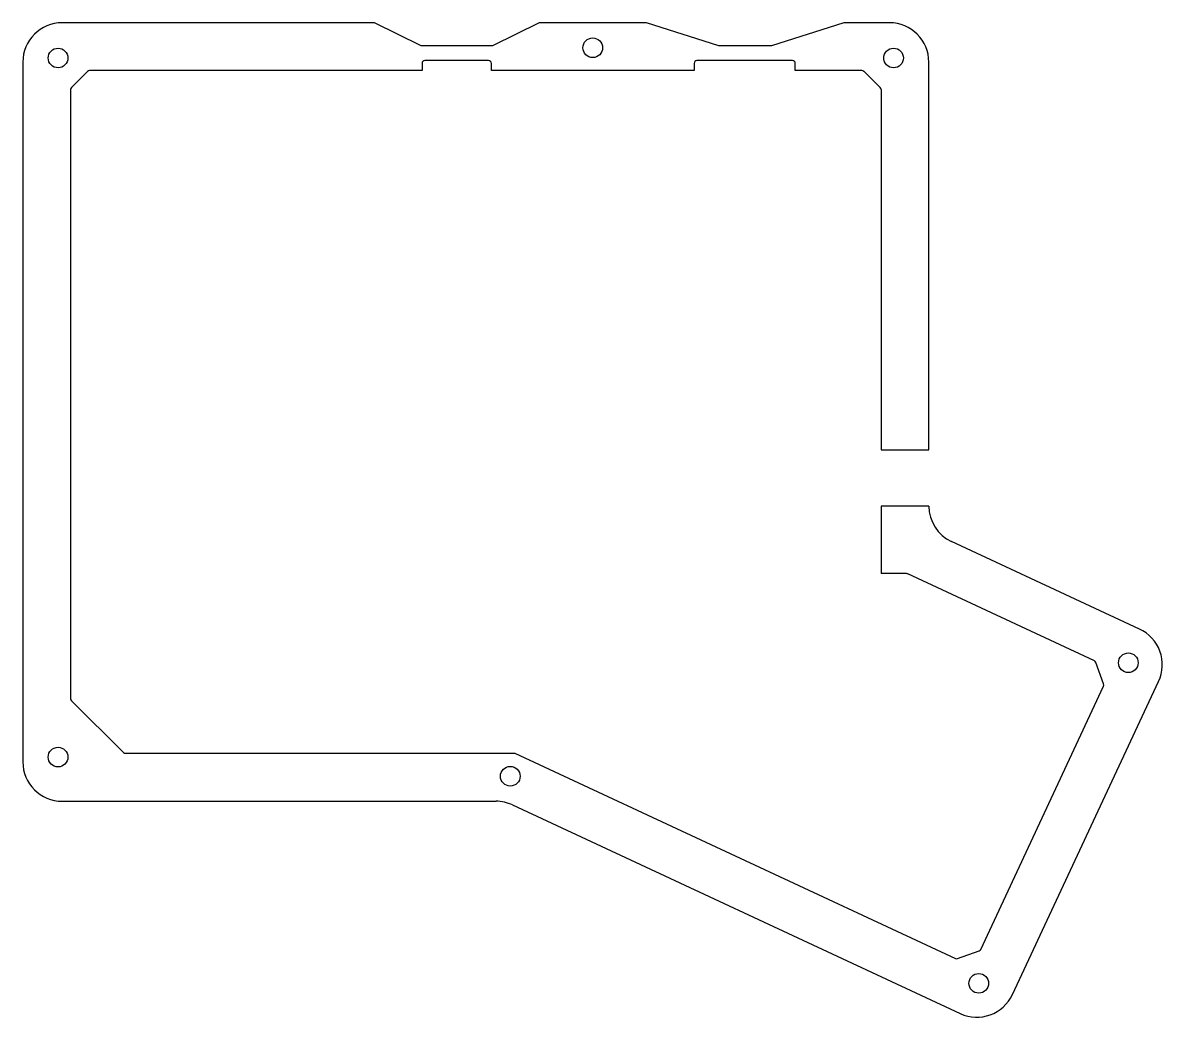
# Model space of a CAD drawing. Extents: x -270 to 328, y -806 to 376.
# Drawn here: x -86.8 to 115.8, y -783.5 to -606.7 of the extents above; entities that cross this region are included whole.
import ezdxf

# ---------------------------------------------------------------- set-up
doc = ezdxf.new("R2010")
doc.units = 0
doc.layers.get('0').update_dxf_attribs({"linetype": 'CONTINUOUS'})

msp = doc.modelspace()

# ---------------------------------------------------------------- linework, layer by layer
at = {"color": 7, "linetype": 'Continuous'}
for p, q in [((-24.32, -606.69), (-79.82, -606.69)), ((-24.32, -606.69), (-79.82, -606.69)), ((-16.01, -610.8), (-24.32, -606.69)), ((-16.01, -610.8), (-24.32, -606.69)), ((4.97, -606.69), (-3.31, -610.8)), ((4.97, -606.69), (-3.31, -610.8)), ((24.05, -606.69), (4.97, -606.69)), ((24.05, -606.69), (4.97, -606.69)), ((36.93, -610.8), (24.05, -606.69)), ((36.93, -610.8), (24.05, -606.69)), ((59.15, -606.69), (46.27, -610.8)), ((59.15, -606.69), (46.27, -610.8)), ((67.26, -606.69), (59.15, -606.69)), ((67.26, -606.69), (59.15, -606.69)), ((-3.31, -610.8), (-16.01, -610.8)), ((-3.31, -610.8), (-16.01, -610.8)), ((46.27, -610.8), (36.93, -610.8)), ((46.27, -610.8), (36.93, -610.8)), ((-86.82, -613.69), (-86.82, -738.12)), ((-86.82, -613.69), (-86.82, -738.12)), ((-4.02, -613.4), (-15.33, -613.4)), ((-4.02, -613.4), (-15.33, -613.4)), ((50.01, -613.4), (33.04, -613.4)), ((50.01, -613.4), (33.04, -613.4)), ((-75.31, -615.33), (-78.18, -618.22)), ((-75.31, -615.33), (-78.18, -618.22)), ((-15.83, -615.18), (-74.95, -615.18)), ((-15.83, -615.18), (-74.95, -615.18)), ((-15.83, -613.9), (-15.83, -615.18)), ((-15.83, -613.9), (-15.83, -615.18)), ((-3.52, -615.18), (-3.52, -613.9)), ((-3.52, -615.18), (-3.52, -613.9)), ((32.54, -615.18), (-3.52, -615.18)), ((32.54, -615.18), (-3.52, -615.18)), ((32.54, -613.9), (32.54, -615.18)), ((32.54, -613.9), (32.54, -615.18)), ((50.51, -615.18), (50.51, -613.9)), ((50.51, -615.18), (50.51, -613.9)), ((62.36, -615.18), (50.51, -615.18)), ((62.36, -615.18), (50.51, -615.18)), ((65.62, -618.21), (62.71, -615.32)), ((65.62, -618.21), (62.71, -615.32)), ((-78.32, -618.57), (-78.32, -726.88)), ((-78.32, -618.57), (-78.32, -726.88)), ((111.71, -714.5), (78.3, -698.92)), ((70.32, -704.64), (65.77, -704.64)), ((103.69, -720.14), (70.54, -704.69)), ((105.34, -724.26), (103.95, -720.43)), ((83.49, -771.46), (105.32, -724.64)), ((83.49, -771.46), (105.32, -724.64)), ((89.14, -779.48), (115.1, -723.8)), ((89.14, -779.48), (115.1, -723.8)), ((-78.17, -727.24), (-68.91, -736.43)), ((-78.17, -727.24), (-68.91, -736.43)), ((-68.55, -736.58), (0.67, -736.58)), ((-68.55, -736.58), (0.67, -736.58)), ((0.67, -736.58), (79, -773.1)), ((0.67, -736.58), (79, -773.1)), ((-79.82, -745.12), (-2.69, -745.12)), ((-79.82, -745.12), (-2.69, -745.12)), ((0.27, -745.77), (79.83, -782.87)), ((0.27, -745.77), (79.83, -782.87)), ((79.38, -773.11), (83.21, -771.72)), ((79.38, -773.11), (83.21, -771.72))]:
    msp.add_line(p, q, dxfattribs=at)
for p, q in [((74.26, -682.62), (74.26, -613.69)), ((65.77, -618.56), (65.77, -682.62)), ((65.77, -682.62), (74.26, -682.62)), ((65.77, -692.62), (65.77, -704.64)), ((74.26, -692.62), (65.77, -692.62))]:
    msp.add_line(p, q)
for centre in [(14.51, -611.13), (14.51, -611.13), (-80.56, -612.95), (-80.56, -612.95), (67.99, -612.95), (67.99, -612.95), (109.73, -720.49), (-80.56, -737.27), (-80.56, -737.27), (-0.15, -740.67), (-0.15, -740.67), (83.15, -777.5), (83.15, -777.5)]:
    msp.add_circle(centre, 1.75, dxfattribs=at)
for centre, radius, start, end in [((-79.82, -613.69), 7, 90, 179.9972), ((-79.82, -613.69), 7, 90, 179.9972), ((67.26, -613.69), 7, 0, 90), ((67.26, -613.69), 7, 0, 90), ((-15.33, -613.9), 0.5, 90, 180), ((-15.33, -613.9), 0.5, 90, 180), ((-4.02, -613.9), 0.5, 0, 90), ((-4.02, -613.9), 0.5, 0, 90), ((33.04, -613.9), 0.5, 90, 180), ((33.04, -613.9), 0.5, 90, 180), ((50.01, -613.9), 0.5, 0, 90), ((50.01, -613.9), 0.5, 0, 90), ((-74.95, -615.68), 0.5, 90, 135.2283), ((-74.95, -615.68), 0.5, 90, 135.2283), ((62.36, -615.68), 0.5, 45.2283, 90), ((62.36, -615.68), 0.5, 45.2283, 90), ((-77.82, -618.57), 0.5, 135.2283, 180), ((-77.82, -618.57), 0.5, 135.2283, 180), ((65.27, -618.56), 0.5, 0, 45.2283), ((65.27, -618.56), 0.5, 0, 45.2283), ((81.26, -692.58), 7, 180.3715, 245.0019), ((70.32, -705.14), 0.5, 65.004, 90), ((108.76, -720.84), 7, 335.0002, 65.0019), ((103.48, -720.6), 0.5, 19.9831, 65.004), ((104.87, -724.43), 0.5, 335.004, 19.9831), ((-77.82, -726.88), 0.5, 180, 225.2283), ((-77.82, -726.88), 0.5, 180, 225.2283), ((-68.55, -736.08), 0.5, 225.2283, 270), ((-68.55, -736.08), 0.5, 225.2283, 270), ((-79.82, -738.12), 7, 180, 270), ((-79.82, -738.12), 7, 180, 270), ((-2.69, -752.12), 7, 65.0046, 90), ((-2.69, -752.12), 7, 65.0046, 90), ((83.04, -771.25), 0.5, 289.9831, 335.004), ((83.04, -771.25), 0.5, 289.9831, 335.004), ((79.21, -772.64), 0.5, 245.004, 289.9831), ((79.21, -772.64), 0.5, 245.004, 289.9831), ((82.79, -776.52), 7, 245.0046, 335.0002), ((82.79, -776.52), 7, 245.0046, 335.0002)]:
    msp.add_arc(centre, radius, start, end, dxfattribs=at)

doc.saveas('drawing.dxf')
